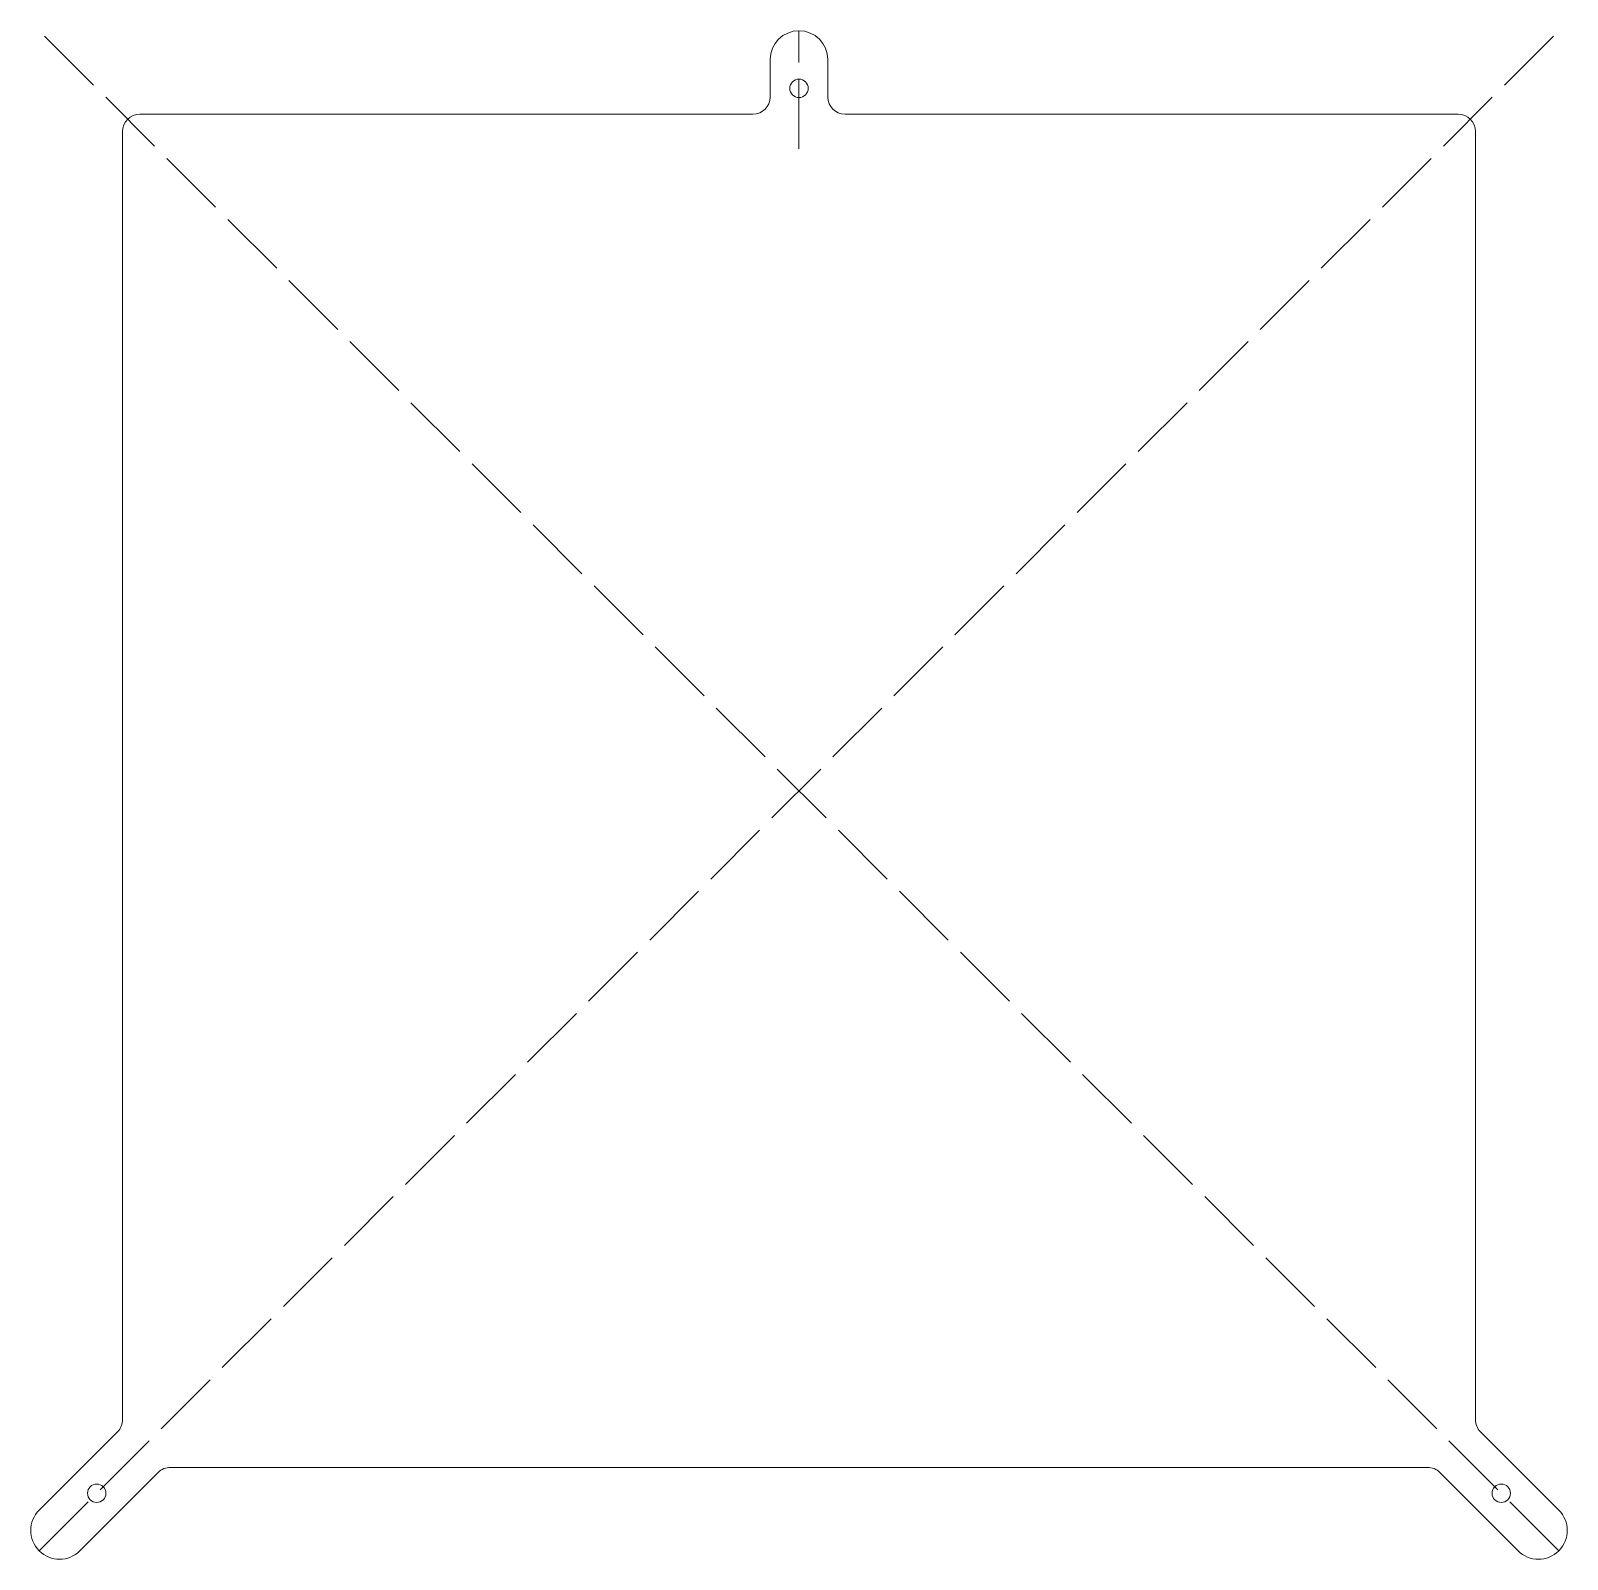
# Model space of a CAD drawing. Header units: millimetres. Extents: x -1 to 265, y -1 to 264.
import ezdxf

# ---------------------------------------------------------------- set-up
doc = ezdxf.new("R2010")
doc.units = ezdxf.units.MM
doc.linetypes.add('ACAD_ISO02W100', pattern=[15, 12, -3])
doc.layers.get('0').update_dxf_attribs({"lineweight": 0, "true_color": 0xffffff})
doc.layers.add('draft', color=6, linetype='ACAD_ISO02W100', lineweight=0, true_color=0xff00ff)

msp = doc.modelspace()

# ---------------------------------------------------------------- linework, layer by layer
for p, q in [((127, 252.5), (127, 259)), ((137, 252.5), (137, 259)), ((124, 249.5), (17.5, 249.5)), ((246.5, 249.5), (140, 249.5)), ((14.5, 246.5), (14.5, 22.81)), ((249.5, 22.81), (249.5, 246.5)), ((0, 7.07), (13.62, 20.69)), ((264, 7.07), (250.38, 20.69)), ((7.07, 0), (20.69, 13.62)), ((22.81, 14.5), (241.19, 14.5)), ((256.93, 0), (243.31, 13.62))]:
    msp.add_line(p, q)
for centre in [(132, 254), (10, 10), (254, 10)]:
    msp.add_circle(centre, 1.6)
for centre, radius, start, end in [((132, 259), 5, 0, 180), ((124, 252.5), 3, 270, 0), ((140, 252.5), 3, 180, 270), ((17.5, 246.5), 3, 90, 180), ((246.5, 246.5), 3, 0, 90), ((11.5, 22.81), 3, 315, 0), ((252.5, 22.81), 3, 180, 225), ((22.81, 11.5), 3, 90, 135), ((241.19, 11.5), 3, 45, 90), ((3.54, 3.54), 5, 135, 315), ((260.46, 3.54), 5, 225, 45)]:
    msp.add_arc(centre, radius, start, end)
at = {"layer": 'draft'}
for p, q in [((0, 0), (264, 264)), ((264, 0), (0, 264)), ((132, 243.5), (132, 264))]:
    msp.add_line(p, q, dxfattribs=at)

doc.saveas('drawing.dxf')
